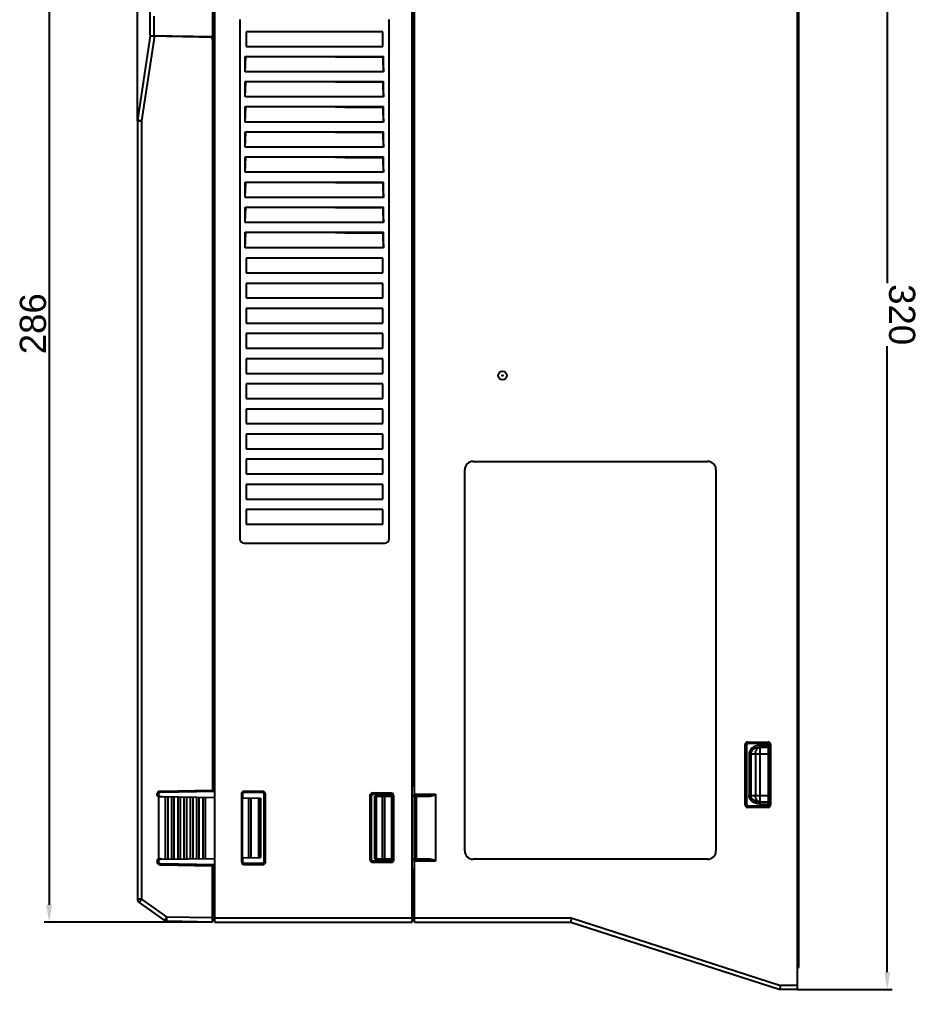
# Model space of a CAD drawing. Header units: millimetres. Extents: x 1211 to 2052, y 913 to 1507.
# Drawn here: x 1592.5 to 1806.6, y 1121.4 to 1353 of the extents above; entities that cross this region are included whole.
import ezdxf

# ---------------------------------------------------------------- set-up
doc = ezdxf.new("R2010")
doc.units = ezdxf.units.MM
for name, color, linetype in [('VF-51-P001SOLIDLINE', 7, 'Continuous'), ('VF-51-P002SOLIDLINE', 7, 'Continuous'), ('VF-51-P003DIMENSION', 7, 'Continuous'), ('VF-51-P003SOLIDLINE', 7, 'Continuous'), ('VF-51-P006SOLIDLINE', 7, 'Continuous')]:
    doc.layers.add(name, color=color, linetype=linetype)
doc.styles.get("Standard").update_dxf_attribs({"font": 'arial.ttf'})
doc.dimstyles.new('DIMSTYLE_1', dxfattribs={"dimtxt": 4.166667, "dimasz": 4.166667, "dimexe": 1.2, "dimexo": 0, "dimtad": 1, "dimdsep": 46, "dimtxsty": 'Standard', "dimblk": 'CLOSED', "dimblk1": 'CLOSED', "dimblk2": 'CLOSED', "dimcen": 0.09, "dimclrt": 5, "dimadec": 0, "dimazin": 0, "dimtp": 0.2, "dimtm": 0.2, "dimtfac": 1, "dimtofl": 0, "dimtmove": 0, "dimatfit": 3, "dimldrblk": 'CLOSED', "dimfxl": 1, "dimtolj": 1, "dimarcsym": 0})

# ---------------------------------------------------------------- blocks, each defined once
blk = doc.blocks.new('*D8')
at = {"layer": 'Defpoints', "color": 0, "linetype": 'Continuous', "transparency": 16777216}
for p in [(1778.7, 1458.83), (1778.7, 1438.19), (1620.7, 1328.81)]:
    blk.add_point(p, dxfattribs=at)
at = {"layer": 'VF-51-P003DIMENSION', "color": 0, "linetype": 'Continuous', "lineweight": -2, "transparency": 16777216}
for p, q in [((1620.7, 1328.81), (1620.7, 1460.03)), ((1778.7, 1438.19), (1778.7, 1460.03)), ((1624.86, 1458.83), (1774.53, 1458.83))]:
    blk.add_line(p, q, dxfattribs=at)
at = {"layer": 'VF-51-P003DIMENSION', "color": 0, "linetype": 'Continuous', "transparency": 16777216}
for points in [[(1624.86, 1459.52), (1624.86, 1458.14), (1620.7, 1458.83)], [(1774.53, 1459.52), (1774.53, 1458.14), (1778.7, 1458.83)]]:
    blk.add_solid(points, dxfattribs=at)
at = {"layer": 'VF-51-P003DIMENSION', "color": 5, "linetype": 'Continuous', "transparency": 16777216, "insert": (1699.71, 1465.84), "char_height": 6.25, "attachment_point": 2}
blk.add_mtext('\\A1;158', dxfattribs=at)
blk = doc.blocks.new('_CLOSED')
at = {"color": 0, "linetype": 'ByBlock'}
for p, q in [((0, 0), (-1, 0.2)), ((-1, 0.2), (-1, -0.2)), ((-1, -0.2), (0, 0)), ((-1, 0), (0, 0))]:
    blk.add_line(p, q, dxfattribs=at)
blk = doc.blocks.new('*D9')
at = {"layer": 'Defpoints', "color": 0, "linetype": 'Continuous', "transparency": 16777216}
for p in [(1778.4, 1441.39), (1778.4, 1121.39), (1799.8, 1121.39)]:
    blk.add_point(p, dxfattribs=at)
at = {"layer": 'VF-51-P003DIMENSION', "color": 0, "linetype": 'Continuous', "lineweight": -2, "transparency": 16777216}
for p, q in [((1778.4, 1441.39), (1801, 1441.39)), ((1799.8, 1437.22), (1799.8, 1290.02)), ((1799.8, 1125.56), (1799.8, 1274.99)), ((1778.4, 1121.39), (1801, 1121.39))]:
    blk.add_line(p, q, dxfattribs=at)
at = {"layer": 'VF-51-P003DIMENSION', "color": 0, "linetype": 'Continuous', "transparency": 16777216}
for points in [[(1799.11, 1437.22), (1800.49, 1437.22), (1799.8, 1441.39)], [(1799.11, 1125.56), (1800.49, 1125.56), (1799.8, 1121.39)]]:
    blk.add_solid(points, dxfattribs=at)
at = {"layer": 'VF-51-P003DIMENSION', "color": 5, "linetype": 'Continuous', "transparency": 16777216, "insert": (1806.49, 1282.51), "char_height": 6.25, "attachment_point": 2, "rotation": 270}
blk.add_mtext('\\A1;320', dxfattribs=at)
blk = doc.blocks.new('*D10')
at = {"layer": 'Defpoints', "color": 0, "linetype": 'Continuous', "transparency": 16777216}
for p in [(1624.7, 1423.39), (1599.6, 1137.5), (1638.6, 1137.5)]:
    blk.add_point(p, dxfattribs=at)
at = {"layer": 'VF-51-P003DIMENSION', "color": 0, "linetype": 'Continuous', "lineweight": -2, "transparency": 16777216}
for p, q in [((1624.7, 1423.39), (1598.4, 1423.39)), ((1599.6, 1419.22), (1599.6, 1141.66)), ((1638.6, 1137.5), (1598.4, 1137.5))]:
    blk.add_line(p, q, dxfattribs=at)
at = {"layer": 'VF-51-P003DIMENSION', "color": 0, "linetype": 'Continuous', "transparency": 16777216}
for points in [[(1598.9, 1419.22), (1600.29, 1419.22), (1599.6, 1423.39)], [(1598.9, 1141.66), (1600.29, 1141.66), (1599.6, 1137.5)]]:
    blk.add_solid(points, dxfattribs=at)
at = {"layer": 'VF-51-P003DIMENSION', "color": 5, "linetype": 'Continuous', "transparency": 16777216, "insert": (1592.59, 1280.34), "char_height": 6.25, "attachment_point": 2, "rotation": 90}
blk.add_mtext('\\A1;286', dxfattribs=at)

msp = doc.modelspace()

# ---------------------------------------------------------------- linework, layer by layer
at = {"layer": 'VF-51-P001SOLIDLINE', "linetype": 'Continuous'}
for p, q in [((1623.723, 1349.057), (1620.709, 1328.962)), ((1624.731, 1349.039), (1621.698, 1328.814)), ((1623.723, 1349.057), (1639.198, 1348.787)), ((1627.198, 1348.996), (1627.198, 1349.098)), ((1629.698, 1348.953), (1629.698, 1349.054)), ((1638.598, 1348.306), (1638.598, 1168.714)), ((1639.098, 1168.722), (1639.098, 1348.297)), ((1620.698, 1328.814), (1620.698, 1143.003)), ((1620.698, 1328.814), (1621.698, 1328.814)), ((1621.698, 1328.814), (1620.709, 1328.962)), ((1621.698, 1328.814), (1621.698, 1143.003)), ((1625.698, 1167.37), (1625.698, 1152.604)), ((1625.712, 1167.398), (1625.705, 1152.592)), ((1626.184, 1168.797), (1638.598, 1169.014)), ((1626.184, 1168.797), (1626.189, 1168.497)), ((1626.189, 1168.497), (1639.098, 1168.722)), ((1626.189, 1167.48), (1639.198, 1167.253)), ((1627.399, 1152.518), (1627.399, 1167.459)), ((1627.998, 1152.529), (1627.998, 1167.448)), ((1628.892, 1152.544), (1628.892, 1167.433)), ((1629.491, 1152.555), (1629.491, 1167.422)), ((1630.385, 1152.57), (1630.385, 1167.407)), ((1630.984, 1152.581), (1630.984, 1167.396)), ((1631.878, 1152.596), (1631.878, 1167.381)), ((1632.477, 1152.607), (1632.477, 1167.37)), ((1633.371, 1152.623), (1633.371, 1167.355)), ((1633.97, 1152.633), (1633.97, 1167.344)), ((1634.864, 1152.649), (1634.864, 1167.329)), ((1635.463, 1152.659), (1635.463, 1167.318)), ((1636.357, 1152.675), (1636.357, 1167.303)), ((1639.098, 1168.722), (1639.198, 1168.824)), ((1636.956, 1152.685), (1636.956, 1167.292)), ((1639.098, 1167.255), (1639.098, 1152.722)), ((1645.809, 1167.138), (1650.098, 1167.063)), ((1645.809, 1152.84), (1645.809, 1167.138)), ((1647.321, 1152.866), (1647.321, 1167.111)), ((1647.835, 1152.875), (1647.835, 1167.102)), ((1649.612, 1167.071), (1649.612, 1152.906)), ((1650.098, 1167.063), (1650.098, 1152.914)), ((1626.189, 1151.48), (1626.184, 1151.18)), ((1626.184, 1151.18), (1638.598, 1150.963)), ((1626.189, 1152.497), (1639.198, 1152.724)), ((1626.189, 1151.48), (1639.098, 1151.255)), ((1638.598, 1137.497), (1638.598, 1151.263)), ((1639.198, 1151.153), (1639.098, 1151.255)), ((1639.098, 1137.989), (1639.098, 1151.255)), ((1645.809, 1152.84), (1650.098, 1152.914)), ((1621.698, 1143.003), (1620.698, 1143.003)), ((1621.116, 1142.189), (1621.698, 1143.003)), ((1621.116, 1142.189), (1627.159, 1137.873)), ((1621.698, 1143.003), (1627.74, 1138.687)), ((1639.198, 1139.84), (1639.098, 1139.838)), ((1627.74, 1138.687), (1627.159, 1137.873)), ((1627.723, 1137.687), (1627.74, 1138.687)), ((1638.598, 1137.497), (1627.723, 1137.687)), ((1638.598, 1138.497), (1627.74, 1138.687)), ((1639.098, 1137.989), (1638.598, 1137.989)), ((1639.198, 1138.84), (1639.098, 1138.839))]:
    msp.add_line(p, q, dxfattribs=at)
msp.add_lwpolyline([(1625.712, 1167.398), (1625.698, 1167.391), (1625.698, 1167.385)], dxfattribs=at)
for centre, radius, start, end in [((1638.098, 1348.306), 0.5, 0, 89), ((1638.598, 1348.297), 0.5, 0, 89), ((1621.698, 1328.814), 1, 171.46923, 180), ((1626.198, 1167.997), 0.5, 91, 269), ((1626.198, 1167.98), 0.5, 90.96655, 190.00623), ((1626.198, 1151.98), 0.8, 128.68219, 269), ((1626.198, 1151.98), 0.5, 91, 269), ((1621.698, 1143.003), 1, 180, 234.46232), ((1627.74, 1138.687), 1, 234.46232, 269)]:
    msp.add_arc(centre, radius, start, end, dxfattribs=at)
for points, knots in [([(1625.586, 1167.481), (1625.461, 1167.631), (1625.317, 1168.041), (1625.501, 1168.436), (1625.641, 1168.572)], [0, 0, 0, 0, 0.5, 1, 1, 1, 1]), ([(1625.963, 1167.361), (1625.926, 1167.366), (1625.852, 1167.379), (1625.778, 1167.401), (1625.74, 1167.402)], [0, 0, 0, 0, 0.500161, 1, 1, 1, 1]), ([(1625.708, 1152.582), (1625.706, 1152.583), (1625.703, 1152.586), (1625.704, 1152.59), (1625.705, 1152.592)], [0, 0, 0, 0, 0.538011, 1, 1, 1, 1]), ([(1625.958, 1152.616), (1625.917, 1152.61), (1625.856, 1152.597), (1625.776, 1152.579), (1625.727, 1152.57), (1625.708, 1152.582)], [0, 0, 0, 0, 0.4889038, 0.7349643, 1, 1, 1, 1])]:
    msp.add_open_spline(points, degree=3, knots=knots, dxfattribs=at)
for points in [[(1625.698, 1167.37), (1625.657, 1167.404), (1625.62, 1167.441), (1625.586, 1167.481)], [(1625.641, 1168.572), (1625.782, 1168.708), (1625.988, 1168.794), (1626.184, 1168.797)], [(1625.74, 1167.402), (1625.731, 1167.403), (1625.721, 1167.402), (1625.712, 1167.398)], [(1626.491, 1167.475), (1626.343, 1167.373), (1626.142, 1167.337), (1625.963, 1167.361)], [(1626.491, 1152.502), (1626.341, 1152.605), (1626.138, 1152.641), (1625.958, 1152.616)]]:
    msp.add_open_spline(points, degree=3, dxfattribs=at)
at = {"layer": 'VF-51-P002SOLIDLINE', "linetype": 'Continuous'}
for p, q in [((1623.698, 1349.159), (1623.698, 1422.389)), ((1638.598, 1423.389), (1638.598, 1348.899)), ((1639.198, 1137.489), (1639.198, 1423.389)), ((1686.298, 1137.489), (1686.298, 1423.389)), ((1686.798, 1170.039), (1686.798, 1387.989)), ((1624.698, 1349.142), (1624.698, 1353.749)), ((1645.191, 1352.996), (1645.191, 1228.981)), ((1680.805, 1228.981), (1680.805, 1352.996)), ((1623.698, 1349.159), (1639.198, 1348.889)), ((1630.498, 1348.939), (1630.498, 1349.04)), ((1631.48, 1348.922), (1631.48, 1349.023)), ((1632.498, 1349.006), (1632.498, 1348.904)), ((1633.48, 1348.988), (1633.48, 1348.887)), ((1646.698, 1349.989), (1646.698, 1346.489)), ((1679.298, 1349.989), (1646.698, 1349.989)), ((1679.298, 1346.489), (1679.298, 1349.989)), ((1646.698, 1346.489), (1679.298, 1346.489)), ((1646.449, 1340.489), (1646.449, 1344.167)), ((1646.611, 1344.005), (1646.449, 1344.167)), ((1646.449, 1344.167), (1679.476, 1344.167)), ((1646.449, 1340.489), (1646.611, 1344.005)), ((1646.698, 1344.005), (1646.611, 1344.005)), ((1679.4, 1344.091), (1646.698, 1344.081)), ((1646.698, 1344.081), (1646.698, 1344.005)), ((1667.995, 1344.087), (1679.298, 1343.989)), ((1670.272, 1344.067), (1679.374, 1344.065)), ((1679.298, 1343.989), (1679.374, 1344.065)), ((1679.298, 1343.989), (1679.298, 1342.145)), ((1679.374, 1344.065), (1679.374, 1342.145)), ((1679.476, 1344.167), (1679.4, 1344.091)), ((1679.4, 1342.144), (1679.4, 1344.091)), ((1679.476, 1340.489), (1679.476, 1344.167)), ((1679.298, 1342.145), (1679.4, 1342.144)), ((1679.4, 1342.144), (1679.476, 1340.489)), ((1679.476, 1340.489), (1646.449, 1340.489)), ((1646.449, 1334.489), (1646.449, 1338.167)), ((1646.611, 1338.005), (1646.449, 1338.167)), ((1646.449, 1338.167), (1679.476, 1338.167)), ((1646.449, 1334.489), (1646.611, 1338.005)), ((1646.698, 1338.005), (1646.611, 1338.005)), ((1679.4, 1338.091), (1646.698, 1338.081)), ((1646.698, 1338.081), (1646.698, 1338.005)), ((1667.995, 1338.087), (1679.298, 1337.989)), ((1670.272, 1338.067), (1679.374, 1338.065)), ((1679.298, 1337.989), (1679.374, 1338.065)), ((1679.298, 1337.989), (1679.298, 1336.145)), ((1679.374, 1338.065), (1679.374, 1336.145)), ((1679.476, 1338.167), (1679.4, 1338.091)), ((1679.4, 1336.144), (1679.4, 1338.091)), ((1679.476, 1334.489), (1679.476, 1338.167)), ((1679.476, 1334.489), (1646.449, 1334.489)), ((1679.298, 1336.145), (1679.4, 1336.144)), ((1679.4, 1336.144), (1679.476, 1334.489)), ((1646.449, 1328.489), (1646.449, 1332.167)), ((1646.611, 1332.005), (1646.449, 1332.167)), ((1646.449, 1332.167), (1679.476, 1332.167)), ((1646.449, 1328.489), (1646.611, 1332.005)), ((1646.698, 1332.005), (1646.611, 1332.005)), ((1679.4, 1332.091), (1646.698, 1332.081)), ((1646.698, 1332.081), (1646.698, 1332.005)), ((1667.995, 1332.087), (1679.298, 1331.989)), ((1670.272, 1332.067), (1679.374, 1332.065)), ((1679.298, 1331.989), (1679.374, 1332.065)), ((1679.298, 1331.989), (1679.298, 1330.145)), ((1679.374, 1332.065), (1679.374, 1330.145)), ((1679.476, 1332.167), (1679.4, 1332.091)), ((1679.4, 1330.144), (1679.4, 1332.091)), ((1679.476, 1328.489), (1679.476, 1332.167)), ((1679.298, 1330.145), (1679.4, 1330.144)), ((1679.4, 1330.144), (1679.476, 1328.489)), ((1679.476, 1328.489), (1646.449, 1328.489)), ((1646.449, 1322.489), (1646.449, 1326.167)), ((1646.611, 1326.005), (1646.449, 1326.167)), ((1646.449, 1326.167), (1679.476, 1326.167)), ((1646.449, 1322.489), (1646.611, 1326.005)), ((1646.698, 1326.005), (1646.611, 1326.005)), ((1679.4, 1326.091), (1646.698, 1326.081)), ((1646.698, 1326.081), (1646.698, 1326.005)), ((1667.995, 1326.087), (1679.298, 1325.989)), ((1670.272, 1326.067), (1679.374, 1326.065)), ((1679.298, 1325.989), (1679.374, 1326.065)), ((1679.298, 1325.989), (1679.298, 1324.145)), ((1679.374, 1326.065), (1679.374, 1324.145)), ((1679.476, 1326.167), (1679.4, 1326.091)), ((1679.4, 1324.144), (1679.4, 1326.091)), ((1679.476, 1322.489), (1679.476, 1326.167)), ((1679.476, 1322.489), (1646.449, 1322.489)), ((1679.298, 1324.145), (1679.4, 1324.144)), ((1679.4, 1324.144), (1679.476, 1322.489)), ((1646.449, 1316.489), (1646.449, 1320.167)), ((1646.611, 1320.005), (1646.449, 1320.167)), ((1646.449, 1320.167), (1679.476, 1320.167)), ((1679.476, 1320.167), (1679.4, 1320.091)), ((1679.476, 1316.489), (1679.476, 1320.167)), ((1646.449, 1316.489), (1646.611, 1320.005)), ((1646.698, 1320.005), (1646.611, 1320.005)), ((1679.4, 1320.091), (1646.698, 1320.081)), ((1646.698, 1320.081), (1646.698, 1320.005)), ((1667.995, 1320.087), (1679.298, 1319.989)), ((1670.272, 1320.067), (1679.374, 1320.065)), ((1679.298, 1319.989), (1679.374, 1320.065)), ((1679.298, 1319.989), (1679.298, 1318.145)), ((1679.298, 1318.145), (1679.4, 1318.144)), ((1679.374, 1320.065), (1679.374, 1318.145)), ((1679.4, 1318.144), (1679.4, 1320.091)), ((1679.4, 1318.144), (1679.476, 1316.489)), ((1679.476, 1316.489), (1646.449, 1316.489)), ((1646.449, 1310.489), (1646.449, 1314.167)), ((1646.611, 1314.005), (1646.449, 1314.167)), ((1646.449, 1314.167), (1679.476, 1314.167)), ((1646.449, 1310.489), (1646.611, 1314.005)), ((1646.698, 1314.005), (1646.611, 1314.005)), ((1679.4, 1314.091), (1646.698, 1314.081)), ((1646.698, 1314.081), (1646.698, 1314.005)), ((1667.995, 1314.087), (1679.298, 1313.989)), ((1670.272, 1314.067), (1679.374, 1314.065)), ((1679.298, 1313.989), (1679.374, 1314.065)), ((1679.298, 1313.989), (1679.298, 1312.145)), ((1679.374, 1314.065), (1679.374, 1312.145)), ((1679.476, 1314.167), (1679.4, 1314.091)), ((1679.4, 1312.144), (1679.4, 1314.091)), ((1679.476, 1310.489), (1679.476, 1314.167)), ((1679.298, 1312.145), (1679.4, 1312.144)), ((1679.4, 1312.144), (1679.476, 1310.489)), ((1679.476, 1310.489), (1646.449, 1310.489)), ((1646.449, 1304.489), (1646.449, 1308.167)), ((1646.611, 1308.005), (1646.449, 1308.167)), ((1646.449, 1308.167), (1679.476, 1308.167)), ((1646.449, 1304.489), (1646.611, 1308.005)), ((1646.698, 1308.005), (1646.611, 1308.005)), ((1679.4, 1308.091), (1646.698, 1308.081)), ((1646.698, 1308.081), (1646.698, 1308.005)), ((1667.995, 1308.087), (1679.298, 1307.989)), ((1670.272, 1308.067), (1679.374, 1308.065)), ((1679.298, 1307.989), (1679.374, 1308.065)), ((1679.298, 1307.989), (1679.298, 1306.145)), ((1679.374, 1308.065), (1679.374, 1306.145)), ((1679.476, 1308.167), (1679.4, 1308.091)), ((1679.4, 1306.144), (1679.4, 1308.091)), ((1679.476, 1304.489), (1679.476, 1308.167)), ((1679.476, 1304.489), (1646.449, 1304.489)), ((1679.298, 1306.145), (1679.4, 1306.144)), ((1679.4, 1306.144), (1679.476, 1304.489)), ((1646.449, 1298.489), (1646.449, 1302.167)), ((1646.611, 1302.005), (1646.449, 1302.167)), ((1646.449, 1302.167), (1679.476, 1302.167)), ((1646.449, 1298.489), (1646.611, 1302.005)), ((1646.698, 1302.005), (1646.611, 1302.005)), ((1679.4, 1302.091), (1646.698, 1302.081)), ((1646.698, 1302.081), (1646.698, 1302.005)), ((1667.995, 1302.087), (1679.298, 1301.989)), ((1670.272, 1302.067), (1679.374, 1302.065)), ((1679.298, 1301.989), (1679.374, 1302.065)), ((1679.298, 1301.989), (1679.298, 1300.145)), ((1679.374, 1302.065), (1679.374, 1300.145)), ((1679.476, 1302.167), (1679.4, 1302.091)), ((1679.4, 1300.144), (1679.4, 1302.091)), ((1679.476, 1298.489), (1679.476, 1302.167)), ((1679.298, 1300.145), (1679.4, 1300.144)), ((1679.4, 1300.144), (1679.476, 1298.489)), ((1679.476, 1298.489), (1646.449, 1298.489)), ((1646.698, 1295.989), (1646.698, 1292.489)), ((1679.298, 1295.989), (1646.698, 1295.989)), ((1679.298, 1292.489), (1679.298, 1295.989)), ((1646.698, 1292.489), (1679.298, 1292.489)), ((1646.698, 1289.989), (1646.698, 1286.489)), ((1679.298, 1289.989), (1646.698, 1289.989)), ((1679.298, 1286.489), (1679.298, 1289.989)), ((1646.698, 1286.489), (1679.298, 1286.489)), ((1646.698, 1283.989), (1646.698, 1280.489)), ((1679.298, 1283.989), (1646.698, 1283.989)), ((1679.298, 1280.489), (1679.298, 1283.989)), ((1646.698, 1280.489), (1679.298, 1280.489)), ((1646.698, 1277.989), (1646.698, 1274.489)), ((1679.298, 1277.989), (1646.698, 1277.989)), ((1679.298, 1274.489), (1679.298, 1277.989)), ((1646.698, 1274.489), (1679.298, 1274.489)), ((1646.698, 1271.989), (1646.698, 1268.489)), ((1679.298, 1271.989), (1646.698, 1271.989)), ((1679.298, 1268.489), (1679.298, 1271.989)), ((1646.698, 1268.489), (1679.298, 1268.489)), ((1646.698, 1265.989), (1646.698, 1262.489)), ((1679.298, 1265.989), (1646.698, 1265.989)), ((1679.298, 1262.489), (1679.298, 1265.989)), ((1646.698, 1262.489), (1679.298, 1262.489)), ((1646.698, 1259.989), (1646.698, 1256.489)), ((1679.298, 1259.989), (1646.698, 1259.989)), ((1679.298, 1256.489), (1679.298, 1259.989)), ((1646.698, 1256.489), (1679.298, 1256.489)), ((1646.698, 1253.989), (1646.698, 1250.489)), ((1679.298, 1253.989), (1646.698, 1253.989)), ((1679.298, 1250.489), (1679.298, 1253.989)), ((1646.698, 1250.489), (1679.298, 1250.489)), ((1646.698, 1247.989), (1646.698, 1244.489)), ((1679.298, 1247.989), (1646.698, 1247.989)), ((1679.298, 1244.489), (1679.298, 1247.989)), ((1646.698, 1244.489), (1679.298, 1244.489)), ((1646.698, 1241.989), (1646.698, 1238.489)), ((1679.298, 1241.989), (1646.698, 1241.989)), ((1679.298, 1238.489), (1679.298, 1241.989)), ((1646.698, 1238.489), (1679.298, 1238.489)), ((1646.698, 1235.989), (1646.698, 1232.489)), ((1679.298, 1235.989), (1646.698, 1235.989)), ((1679.298, 1232.489), (1679.298, 1235.989)), ((1646.698, 1232.489), (1679.298, 1232.489)), ((1646.19, 1227.982), (1679.805, 1227.982)), ((1686.298, 1170.03), (1686.898, 1170.04)), ((1645.6, 1168.186), (1645.9, 1168.186)), ((1645.6, 1151.791), (1645.6, 1168.186)), ((1645.9, 1167.138), (1645.9, 1168.186)), ((1646.2, 1168.466), (1646.026, 1168.466)), ((1646.2, 1168.786), (1650.595, 1168.786)), ((1646.2, 1168.786), (1646.2, 1168.486)), ((1646.2, 1168.486), (1650.595, 1168.486)), ((1650.595, 1168.786), (1650.595, 1168.486)), ((1651.195, 1168.186), (1650.895, 1168.186)), ((1650.895, 1168.186), (1650.895, 1151.791)), ((1651.195, 1168.186), (1651.195, 1151.791)), ((1676.3, 1167.736), (1676.6, 1167.736)), ((1676.3, 1152.341), (1676.3, 1167.736)), ((1676.6, 1152.341), (1676.6, 1167.736)), ((1676.9, 1168.336), (1681.295, 1168.336)), ((1676.9, 1168.336), (1676.9, 1168.036)), ((1676.9, 1168.036), (1681.295, 1168.036)), ((1681.471, 1168.016), (1681.284, 1168.016)), ((1681.295, 1168.336), (1681.295, 1168.036)), ((1681.895, 1167.736), (1681.595, 1167.736)), ((1681.595, 1167.736), (1681.595, 1152.341)), ((1681.895, 1167.736), (1681.895, 1152.341)), ((1645.6, 1151.791), (1645.9, 1151.791)), ((1645.9, 1151.791), (1645.9, 1152.84)), ((1650.595, 1151.491), (1646.2, 1151.491)), ((1646.2, 1151.191), (1646.2, 1151.491)), ((1650.595, 1151.191), (1646.2, 1151.191)), ((1650.595, 1151.191), (1650.595, 1151.491)), ((1651.195, 1151.791), (1650.895, 1151.791)), ((1676.3, 1152.341), (1676.6, 1152.341)), ((1681.295, 1152.041), (1676.9, 1152.041)), ((1676.9, 1151.741), (1676.9, 1152.041)), ((1681.295, 1151.741), (1676.9, 1151.741)), ((1681.295, 1151.741), (1681.295, 1152.041)), ((1681.895, 1152.341), (1681.595, 1152.341)), ((1686.298, 1150.047), (1686.898, 1150.037)), ((1686.798, 1137.989), (1686.798, 1150.039)), ((1686.898, 1139.84), (1686.798, 1139.838)), ((1639.198, 1138.489), (1686.298, 1138.489)), ((1639.198, 1137.489), (1686.298, 1137.489)), ((1686.298, 1138.989), (1686.798, 1138.989)), ((1686.298, 1137.989), (1686.798, 1137.989)), ((1686.898, 1138.84), (1686.798, 1138.839))]:
    msp.add_line(p, q, dxfattribs=at)
for centre, radius, start, end in [((1646.2, 1168.186), 0.6, 89.99924, 148.23051), ((1646.2, 1168.186), 0.3, 89.99305, 180.00695), ((1650.595, 1168.186), 0.3, 359.99305, 90.00695), ((1650.595, 1168.186), 0.6, 359.99924, 58.23051), ((1676.9, 1167.736), 0.6, 89.99924, 148.23051), ((1676.9, 1167.736), 0.3, 89.99305, 180.00695), ((1681.295, 1167.736), 0.3, 359.99305, 90.00695), ((1681.295, 1167.736), 0.6, 359.99924, 58.23051), ((1646.2, 1151.791), 0.6, 179.99924, 238.23051), ((1646.2, 1151.791), 0.3, 179.99305, 270.00695), ((1650.595, 1151.791), 0.3, 269.99305, 0.00695), ((1650.595, 1151.791), 0.6, 269.99924, 328.23051), ((1676.9, 1152.341), 0.6, 179.99924, 238.23051), ((1676.9, 1152.341), 0.3, 179.99305, 270.00695), ((1681.295, 1152.341), 0.6, 269.99924, 328.23051)]:
    msp.add_arc(centre, radius, start, end, dxfattribs=at)
for centre, major_axis, ratio, start_param, end_param in [((1646.191, 1228.982), (0.707, 0.707), 0.9996955, -3.9268385, -2.3563468), ((1679.804, 1228.982), (0.707, -0.707), 0.9996955, -0.7852459, 0.7852459), ((1646.209, 1168.177), (0.265, -0.142), 0.9997254, 8.3453697, 9.9160899), ((1650.574, 1168.165), (-0.069, 0.292), 0.9998297, -1.802643, -0.2319228), ((1676.92, 1167.716), (0, 0.3), 0.9999239, 0.0000762, 1.5707963), ((1681.284, 1167.725), (-0.212, -0.212), 0.9999239, 8.6394179, 10.210138), ((1681.284, 1167.725), (0.212, 0.212), 0.9999239, -0.7853601, 0.2617834), ((1646.209, 1151.8), (0.265, 0.142), 0.9997254, 2.6502807, 4.2210009), ((1650.574, 1151.812), (0.069, 0.292), 0.9998297, -2.9096698, -1.3389497), ((1676.92, 1152.361), (0, 0.3), 0.9999239, 1.5707963, 3.1415165), ((1681.284, 1152.352), (-0.212, 0.212), 0.9999239, 8.6394179, 10.210138), ((1681.284, 1152.352), (0.212, -0.212), 0.9999239, 0.2617834, 0.7853601)]:
    msp.add_ellipse(centre, major_axis=major_axis, ratio=ratio, start_param=start_param, end_param=end_param, dxfattribs=at)
for points in [[(1645.6, 1168.186), (1645.6, 1168.295), (1645.632, 1168.409), (1645.69, 1168.502)], [(1650.595, 1168.786), (1650.704, 1168.786), (1650.818, 1168.754), (1650.911, 1168.696)], [(1676.3, 1167.736), (1676.3, 1167.845), (1676.332, 1167.959), (1676.39, 1168.052)], [(1681.295, 1168.336), (1681.404, 1168.336), (1681.518, 1168.304), (1681.611, 1168.246)], [(1646.2, 1151.191), (1646.091, 1151.191), (1645.977, 1151.223), (1645.884, 1151.281)], [(1651.195, 1151.791), (1651.195, 1151.682), (1651.163, 1151.568), (1651.105, 1151.475)], [(1676.9, 1151.741), (1676.791, 1151.741), (1676.677, 1151.773), (1676.584, 1151.831)], [(1681.55, 1152.183), (1681.499, 1152.1), (1681.392, 1152.041), (1681.295, 1152.041)], [(1681.595, 1152.341), (1681.595, 1152.286), (1681.579, 1152.23), (1681.55, 1152.183)], [(1681.895, 1152.341), (1681.895, 1152.232), (1681.863, 1152.118), (1681.805, 1152.025)]]:
    msp.add_open_spline(points, degree=3, dxfattribs=at)
at = {"layer": 'VF-51-P003SOLIDLINE', "linetype": 'Continuous'}
for p, q in [((1778.398, 1121.389), (1778.398, 1441.389)), ((1686.898, 1167.549), (1686.898, 1390.478)), ((1700.898, 1247.489), (1756.898, 1247.489)), ((1698.898, 1154.489), (1698.898, 1245.489)), ((1758.898, 1245.489), (1758.898, 1154.489)), ((1765.853, 1179.883), (1766.153, 1179.883)), ((1765.853, 1165.494), (1765.853, 1179.883)), ((1766.153, 1165.494), (1766.153, 1179.883)), ((1766.196, 1179.84), (1766.196, 1165.537)), ((1766.453, 1180.483), (1771.342, 1180.483)), ((1766.453, 1180.483), (1766.453, 1180.183)), ((1766.453, 1180.183), (1771.342, 1180.183)), ((1771.299, 1180.14), (1766.496, 1180.14)), ((1771.342, 1180.483), (1771.342, 1180.183)), ((1771.599, 1165.537), (1771.599, 1179.84)), ((1771.942, 1179.883), (1771.642, 1179.883)), ((1771.642, 1179.883), (1771.642, 1165.494)), ((1771.942, 1179.883), (1771.942, 1165.494)), ((1677.398, 1167.539), (1681.387, 1167.573)), ((1677.398, 1152.539), (1677.398, 1167.539)), ((1677.798, 1152.535), (1677.798, 1167.542)), ((1679.131, 1167.554), (1679.131, 1152.523)), ((1679.731, 1167.559), (1679.731, 1152.518)), ((1681.387, 1167.573), (1681.387, 1152.504)), ((1681.586, 1167.575), (1681.398, 1167.573)), ((1686.898, 1167.621), (1686.298, 1167.616)), ((1686.898, 1168.049), (1691.898, 1168.049)), ((1686.898, 1167.549), (1689.832, 1167.549)), ((1686.898, 1152.539), (1686.898, 1167.539)), ((1687.384, 1152.533), (1687.384, 1167.544)), ((1691.898, 1168.049), (1691.898, 1152.028)), ((1765.853, 1165.494), (1766.153, 1165.494)), ((1771.342, 1165.194), (1766.453, 1165.194)), ((1766.453, 1164.894), (1766.453, 1165.194)), ((1766.496, 1165.237), (1771.299, 1165.237)), ((1771.342, 1164.894), (1771.342, 1165.194)), ((1771.942, 1165.494), (1771.642, 1165.494)), ((1771.342, 1164.894), (1766.453, 1164.894)), ((1681.387, 1152.504), (1677.398, 1152.539)), ((1681.586, 1152.502), (1681.398, 1152.504)), ((1686.898, 1152.456), (1686.298, 1152.461)), ((1689.832, 1152.528), (1686.898, 1152.528)), ((1686.898, 1137.489), (1686.898, 1152.528)), ((1691.898, 1152.028), (1686.898, 1152.028)), ((1756.898, 1152.489), (1700.898, 1152.489)), ((1686.898, 1138.489), (1724.335, 1138.489)), ((1686.898, 1137.489), (1724.198, 1137.489)), ((1724.335, 1138.489), (1724.198, 1137.489)), ((1724.198, 1137.489), (1774.195, 1121.392)), ((1724.335, 1138.489), (1774.335, 1122.389)), ((1778.398, 1121.389), (1774.198, 1121.389)), ((1778.398, 1122.389), (1774.335, 1122.389))]:
    msp.add_line(p, q, dxfattribs=at)
for radius in [1, 0.1]:
    msp.add_circle((1707.898, 1267.989), radius, dxfattribs=at)
for centre, radius, start, end in [((1700.898, 1245.489), 2, 90, 180), ((1756.898, 1245.489), 2, 0, 90), ((1766.453, 1179.884), 0.6, 89.99646, 180.00354), ((1766.453, 1179.884), 0.3, 89.97178, 180.02822), ((1771.343, 1179.884), 0.6, 359.99646, 90.00354), ((1771.343, 1179.884), 0.3, 359.97178, 90.02822), ((1766.453, 1165.494), 0.6, 179.99646, 270.00354), ((1766.453, 1165.494), 0.3, 179.97178, 270.02822), ((1771.343, 1165.494), 0.6, 269.99646, 0.00354), ((1771.343, 1165.494), 0.3, 269.97178, 0.02822), ((1700.898, 1154.489), 2, 180, 270), ((1756.898, 1154.489), 2, 270, 0)]:
    msp.add_arc(centre, radius, start, end, dxfattribs=at)
for centre, major_axis, ratio, start_param, end_param in [((1766.496, 1179.84), (-0.185, 0.237), 0.9997489, -0.6627332, 0.9077585), ((1771.299, 1179.84), (0.229, 0.194), 0.9996295, 5.5805327, 7.1510245), ((1689.814, 1168.049), (2.083, 0), 0.24, -1.5620697, 0), ((1766.496, 1165.537), (0.185, 0.237), 0.9997489, -4.0493511, -2.4788594), ((1771.299, 1165.537), (0.229, -0.194), 0.9996295, -0.8678391, 0.7026526), ((1689.814, 1152.028), (2.083, 0), 0.24, 0, 1.5620697)]:
    msp.add_ellipse(centre, major_axis=major_axis, ratio=ratio, start_param=start_param, end_param=end_param, dxfattribs=at)
msp.add_open_spline([(1774.198, 1121.389), (1774.191, 1121.39), (1774.204, 1121.412), (1774.202, 1121.434), (1774.212, 1121.486), (1774.222, 1121.569), (1774.24, 1121.692), (1774.26, 1121.842), (1774.292, 1122.077), (1774.318, 1122.261), (1774.335, 1122.389)], degree=3, knots=[0, 0, 0, 0, 0.0194768, 0.0435003, 0.076791, 0.1699004, 0.2946893, 0.4463033, 0.6189578, 1, 1, 1, 1], dxfattribs=at)
at = {"layer": 'VF-51-P006SOLIDLINE', "linetype": 'Continuous'}
for p, q in [((1778.698, 1126.689), (1778.698, 1438.189)), ((1771.448, 1179.689), (1769.448, 1179.689)), ((1769.448, 1165.689), (1769.448, 1179.689)), ((1771.448, 1179.189), (1769.448, 1179.189)), ((1771.448, 1165.689), (1771.448, 1179.689)), ((1766.813, 1177.689), (1771.448, 1177.689)), ((1766.813, 1177.689), (1766.813, 1167.689)), ((1767.193, 1177.689), (1767.193, 1167.689)), ((1768.309, 1177.689), (1768.309, 1167.689)), ((1766.813, 1167.689), (1771.448, 1167.689)), ((1769.448, 1166.189), (1771.448, 1166.189)), ((1769.448, 1165.689), (1771.448, 1165.689)), ((1778.398, 1142.689), (1778.698, 1142.689)), ((1778.398, 1141.189), (1778.698, 1141.189)), ((1778.398, 1128.689), (1778.698, 1128.689)), ((1778.398, 1126.689), (1778.698, 1126.689))]:
    msp.add_line(p, q, dxfattribs=at)
for points, knots in [([(1769.448, 1179.689), (1769.144, 1179.689), (1768.534, 1179.609), (1767.689, 1179.242), (1767.01, 1178.602), (1766.813, 1177.99), (1766.813, 1177.689)], [0, 0, 0, 0, 0.2505066, 0.5010941, 0.7510809, 1, 1, 1, 1]), ([(1769.448, 1179.189), (1769.202, 1179.189), (1768.707, 1179.136), (1768.005, 1178.883), (1767.398, 1178.431), (1767.193, 1177.935), (1767.193, 1177.689)], [0, 0, 0, 0, 0.2496951, 0.4996743, 0.7501318, 1, 1, 1, 1]), ([(1768.309, 1177.689), (1768.309, 1177.882), (1768.364, 1178.26), (1768.605, 1178.753), (1768.979, 1179.101), (1769.297, 1179.189), (1769.448, 1179.189)], [0, 0, 0, 0, 0.2805953, 0.5443467, 0.7822248, 1, 1, 1, 1]), ([(1769.448, 1165.689), (1769.144, 1165.689), (1768.534, 1165.768), (1767.689, 1166.136), (1767.01, 1166.775), (1766.813, 1167.387), (1766.813, 1167.689)], [0, 0, 0, 0, 0.2505058, 0.5010916, 0.7510764, 1, 1, 1, 1]), ([(1769.448, 1166.189), (1769.202, 1166.189), (1768.707, 1166.241), (1768.005, 1166.494), (1767.398, 1166.946), (1767.193, 1167.442), (1767.193, 1167.689)], [0, 0, 0, 0, 0.2496951, 0.4996739, 0.7501342, 1, 1, 1, 1]), ([(1769.448, 1166.189), (1769.297, 1166.189), (1768.979, 1166.276), (1768.605, 1166.624), (1768.364, 1167.117), (1768.309, 1167.495), (1768.309, 1167.689)], [0, 0, 0, 0, 0.2177633, 0.4556577, 0.7194039, 1, 1, 1, 1])]:
    msp.add_open_spline(points, degree=3, knots=knots, dxfattribs=at)

# ---------------------------------------------------------------- dimensions: what is measured, and where the dimension line sits
at = {"layer": 'VF-51-P003DIMENSION', "linetype": 'Continuous'}
dim = msp.add_linear_dim(base=(1778.698, 1458.83), p1=(1620.698, 1328.814), p2=(1778.698, 1438.189), dimstyle='DIMSTYLE_1', override={"dimtxt": 6.25, "dimsah": 1}, dxfattribs=at)
dim.commit()
dim.dimension.update_dxf_attribs({"geometry": '*D8', "text_midpoint": (1699.709, 1458.83), "dimtype": 160})
for base, p1, p2, override, picture, middle in [((1799.8, 1121.389), (1778.398, 1441.389), (1778.398, 1121.389), {"dimtxt": 6.25, "dimsah": 1, "dimtmove": 2}, '*D9', (1803.295, 1282.508)), ((1599.596, 1137.497), (1624.698, 1423.389), (1638.598, 1137.497), {"dimtxt": 6.25, "dimdec": 0, "dimsah": 1}, '*D10', (1599.596, 1280.345))]:
    dim = msp.add_linear_dim(base=base, p1=p1, p2=p2, angle=270, dimstyle='DIMSTYLE_1', override=override, dxfattribs=at)
    dim.commit()
    dim.dimension.update_dxf_attribs({"geometry": picture, "text_midpoint": middle, "dimtype": 160})

doc.saveas('drawing.dxf')
